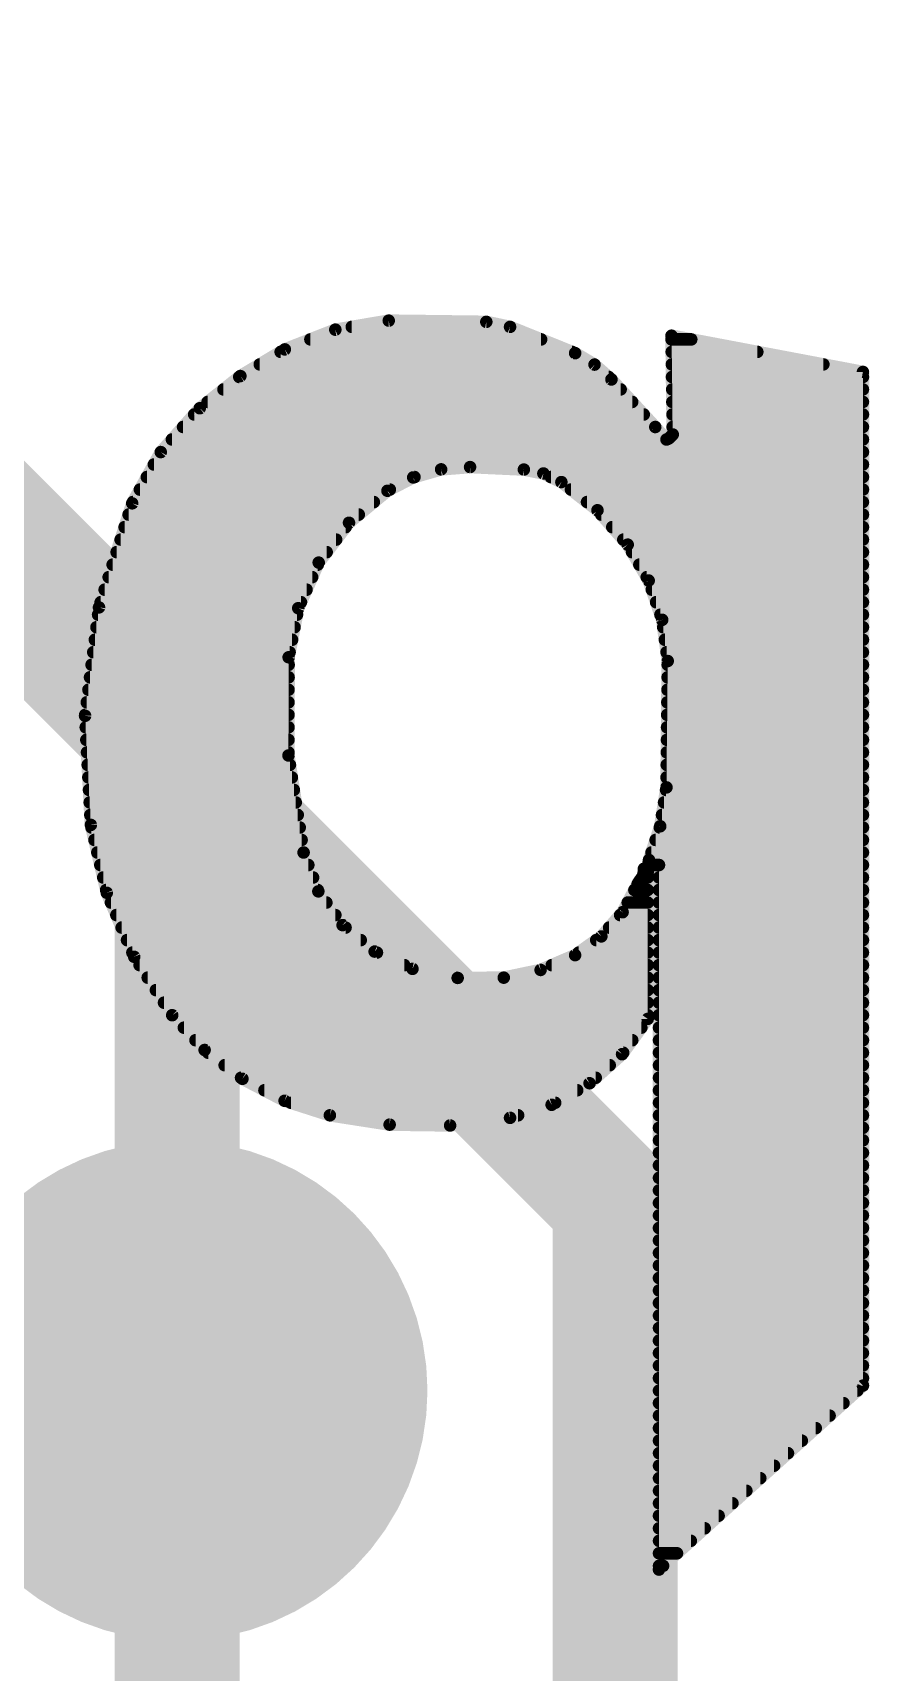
# Model space of a CAD drawing. Extents: x -10.2 to 20.4, y -5.1 to 20.4.
# Drawn here: x 12.915 to 14.613, y 15.43 to 18.758 of the extents above; entities that cross this region are included whole.
import ezdxf

# ---------------------------------------------------------------- set-up
doc = ezdxf.new("R2010")
doc.units = 0
for name, color, linetype in [('1', 12, 'CONTINUOUS'), ('16', 132, 'CONTINUOUS'), ('18', 110, 'CONTINUOUS'), ('22', 40, 'CONTINUOUS')]:
    doc.layers.add(name, color=color, linetype=linetype)

# ---------------------------------------------------------------- blocks, each defined once
blk = doc.blocks.new('ROUNDV')
at = {"const_width": 0.5}
blk.add_lwpolyline([(0, -0.25, 1), (0, 0.25, 1), (0, -0.25)], format="xyb", dxfattribs=at)

msp = doc.modelspace()

# ---------------------------------------------------------------- linework, layer by layer
at = {"layer": '1', "const_width": 0.254}
for points in [[(13.208, 17.399), (12.177, 18.43)], [(13.208, 16.002), (13.208, 17.399)]]:
    msp.add_lwpolyline(points, dxfattribs=at)
at = {"layer": '1', "const_width": 0.127}
for points in [[(13.2715, 17.399, 1), (13.1445, 17.399)], [(13.1631, 17.3541, 1), (13.2529, 17.4439)], [(13.1445, 16.002, 1), (13.2715, 16.002)]]:
    msp.add_lwpolyline(points, format="xyb", dxfattribs=at)
at = {"layer": '16', "const_width": 0.254}
for points in [[(14.097, 16.383), (11.43, 19.05)], [(14.097, 9.779), (14.097, 16.383)], [(13.208, 10.033), (13.208, 16.002)]]:
    msp.add_lwpolyline(points, dxfattribs=at)
at = {"layer": '16', "const_width": 0.127}
for points in [[(14.1605, 16.383, 1), (14.0335, 16.383)], [(14.0521, 16.3381, 1), (14.1419, 16.4279)], [(13.2715, 16.002, 1), (13.1445, 16.002)]]:
    msp.add_lwpolyline(points, format="xyb", dxfattribs=at)
at = {"layer": '22', "const_width": 0.0254}
for points in [[(13.5288, 18.1553), (13.4264, 18.1153)], [(13.6373, 18.1737), (13.5288, 18.1553)], [(13.5623, 18.161), (13.8836, 18.161)], [(13.8354, 18.1712), (13.6373, 18.1737)], [(13.8836, 18.161), (13.8354, 18.1712)], [(14.0157, 18.1077), (13.8836, 18.161)], [(13.4783, 18.1356), (13.9466, 18.1356)], [(14.2113, 18.1432), (14.2138, 17.9426)], [(14.5999, 18.0696), (14.2113, 18.1432)], [(14.2114, 18.1356), (14.2514, 18.1356)], [(13.4264, 18.1153), (13.3362, 18.0612)], [(13.4179, 18.1102), (14.0095, 18.1102)], [(14.055, 18.0844), (14.0157, 18.1077)], [(14.2117, 18.1102), (14.3855, 18.1102)], [(13.3362, 18.0612), (13.2537, 17.9959)], [(13.3339, 18.0594), (14.0836, 18.0594)], [(13.3755, 18.0848), (14.0545, 18.0848)], [(14.0894, 18.0543), (14.055, 18.0844)], [(14.212, 18.0848), (14.5196, 18.0848)], [(14.2123, 18.0594), (14.5999, 18.0594)], [(14.5999, 16.0122), (14.5999, 18.0696)], [(13.3018, 18.034), (14.1081, 18.034)], [(14.1783, 17.9578), (14.0894, 18.0543)], [(14.2127, 18.034), (14.5999, 18.034)], [(13.2537, 17.9959), (13.1746, 17.9069)], [(13.2697, 18.0086), (14.1315, 18.0086)], [(14.213, 18.0086), (14.5999, 18.0086)], [(13.2198, 17.9578), (14.1783, 17.9578)], [(13.2424, 17.9832), (14.1549, 17.9832)], [(14.2011, 17.9324), (14.1783, 17.9578)], [(14.2133, 17.9832), (14.5999, 17.9832)], [(14.2136, 17.9578), (14.5999, 17.9578)], [(13.1972, 17.9324), (14.2011, 17.9324)], [(14.2062, 17.9349), (14.2011, 17.9324)], [(14.2011, 17.9324), (14.5999, 17.9324)], [(14.2138, 17.9426), (14.2062, 17.9349)], [(13.1746, 17.9069), (13.1166, 17.8029)], [(13.1747, 17.907), (14.5999, 17.907)], [(13.1463, 17.8562), (13.6895, 17.8562)], [(13.1605, 17.8816), (14.5999, 17.8816)], [(13.6347, 17.8283), (13.687, 17.8555)], [(13.687, 17.8555), (13.7437, 17.8718)], [(13.7437, 17.8718), (13.8024, 17.8765)], [(13.8024, 17.8765), (13.9116, 17.8714)], [(13.9116, 17.8714), (13.9513, 17.8635)], [(13.9513, 17.8635), (13.9878, 17.846)], [(13.9665, 17.8562), (14.5999, 17.8562)], [(13.1322, 17.8308), (13.6395, 17.8308)], [(13.5566, 17.7634), (13.6347, 17.8283)], [(13.9878, 17.846), (14.061, 17.7888)], [(14.0073, 17.8308), (14.5999, 17.8308)], [(13.1166, 17.8029), (13.0492, 17.5916)], [(13.118, 17.8054), (13.6071, 17.8054)], [(14.0398, 17.8054), (14.5999, 17.8054)], [(13.1093, 17.78), (13.5765, 17.78)], [(13.4952, 17.6826), (13.5566, 17.7634)], [(14.061, 17.7888), (14.1224, 17.719)], [(14.0688, 17.78), (14.5999, 17.78)], [(13.0931, 17.7292), (13.5306, 17.7292)], [(13.1012, 17.7546), (13.5499, 17.7546)], [(14.0911, 17.7546), (14.5999, 17.7546)], [(14.1134, 17.7292), (14.5999, 17.7292)], [(13.085, 17.7038), (13.5113, 17.7038)], [(14.1224, 17.719), (14.165, 17.6462)], [(14.1313, 17.7038), (14.5999, 17.7038)], [(13.0769, 17.6784), (13.4933, 17.6784)], [(13.4536, 17.59), (13.4952, 17.6826)], [(14.1461, 17.6784), (14.5999, 17.6784)], [(13.0607, 17.6276), (13.4705, 17.6276)], [(13.0688, 17.653), (13.4819, 17.653)], [(14.161, 17.653), (14.5999, 17.653)], [(14.165, 17.6462), (14.1924, 17.5664)], [(14.1714, 17.6276), (14.5999, 17.6276)], [(13.0492, 17.5916), (13.0209, 17.3716)], [(13.0526, 17.6022), (13.4591, 17.6022)], [(13.4341, 17.4904), (13.4536, 17.59)], [(14.1801, 17.6022), (14.5999, 17.6022)], [(13.0473, 17.5768), (13.4511, 17.5768)], [(14.1888, 17.5768), (14.5999, 17.5768)], [(14.1924, 17.5664), (14.2037, 17.4828)], [(13.0408, 17.526), (13.4411, 17.526)], [(13.044, 17.5514), (13.4461, 17.5514)], [(14.1945, 17.5514), (14.5999, 17.5514)], [(14.1979, 17.526), (14.5999, 17.526)], [(13.0375, 17.5006), (13.4361, 17.5006)], [(13.4338, 17.2911), (13.4341, 17.4904)], [(14.2013, 17.5006), (14.5999, 17.5006)], [(13.0342, 17.4752), (13.4341, 17.4752)], [(14.2037, 17.4828), (14.2011, 17.2263)], [(14.2036, 17.4752), (14.5999, 17.4752)], [(13.0277, 17.4244), (13.434, 17.4244)], [(13.031, 17.4498), (13.434, 17.4498)], [(14.2031, 17.4244), (14.5999, 17.4244)], [(14.2034, 17.4498), (14.5999, 17.4498)], [(13.0244, 17.399), (13.4339, 17.399)], [(14.2029, 17.399), (14.5999, 17.399)], [(13.0209, 17.3716), (13.0327, 17.1501)], [(13.0212, 17.3736), (13.4339, 17.3736)], [(14.2026, 17.3736), (14.5999, 17.3736)], [(13.0222, 17.3482), (13.4339, 17.3482)], [(14.2023, 17.3482), (14.5999, 17.3482)], [(13.0235, 17.3228), (13.4338, 17.3228)], [(13.0249, 17.2974), (13.4338, 17.2974)], [(13.4645, 17.0942), (13.4338, 17.2911)], [(14.2018, 17.2974), (14.5999, 17.2974)], [(14.2021, 17.3228), (14.5999, 17.3228)], [(13.0262, 17.272), (13.4368, 17.272)], [(14.2016, 17.272), (14.5999, 17.272)], [(13.0276, 17.2466), (13.4407, 17.2466)], [(14.2011, 17.2263), (14.1884, 17.1475)], [(14.2013, 17.2466), (14.5999, 17.2466)], [(13.0289, 17.2212), (13.4447, 17.2212)], [(13.0303, 17.1958), (13.4486, 17.1958)], [(14.1962, 17.1958), (14.5999, 17.1958)], [(14.2003, 17.2212), (14.5999, 17.2212)], [(13.0316, 17.1704), (13.4526, 17.1704)], [(14.1921, 17.1704), (14.5999, 17.1704)], [(13.0327, 17.1501), (13.065, 17.0125)], [(13.0339, 17.145), (13.4566, 17.145)], [(14.1884, 17.1475), (14.1656, 17.079)], [(14.1876, 17.145), (14.5999, 17.145)], [(13.0399, 17.1196), (13.4605, 17.1196)], [(13.0458, 17.0942), (13.4645, 17.0942)], [(13.4945, 17.0153), (13.4645, 17.0942)], [(14.1707, 17.0942), (14.5999, 17.0942)], [(14.1791, 17.1196), (14.5999, 17.1196)], [(13.0518, 17.0688), (13.4741, 17.0688)], [(14.163, 17.0536), (14.1554, 17.0612)], [(14.1554, 17.0612), (14.1554, 17.0561)], [(14.1656, 17.079), (14.1651, 17.0753)], [(14.1651, 17.0753), (14.1665, 17.0718)], [(14.1665, 17.0718), (14.1695, 17.0694)], [(14.1695, 17.0694), (14.1732, 17.0688)], [(14.1732, 17.0688), (14.1859, 17.0688)], [(14.1732, 17.0688), (14.5999, 17.0688)], [(14.1859, 17.0688), (14.1859, 15.6388)], [(13.0577, 17.0434), (13.4838, 17.0434)], [(14.1427, 17.0307), (14.112, 16.973)], [(14.1478, 17.0383), (14.1427, 17.0307)], [(14.1534, 17.0464), (14.1478, 17.0383)], [(14.1513, 17.0434), (14.163, 17.0434)], [(14.1554, 17.0561), (14.1534, 17.0464)], [(14.163, 16.7564), (14.163, 17.0536)], [(14.1859, 17.0434), (14.5999, 17.0434)], [(13.0637, 17.018), (13.4934, 17.018)], [(13.065, 17.0125), (13.1206, 16.8824)], [(13.0735, 16.9926), (13.5107, 16.9926)], [(13.5436, 16.9468), (13.4945, 17.0153)], [(14.1225, 16.9926), (14.163, 16.9926)], [(14.136, 17.018), (14.163, 17.018)], [(14.1859, 17.018), (14.5999, 17.018)], [(14.1859, 16.9926), (14.5999, 16.9926)], [(13.0844, 16.9672), (13.529, 16.9672)], [(14.112, 16.973), (14.0689, 16.9238)], [(14.107, 16.9672), (14.163, 16.9672)], [(14.1859, 16.9672), (14.5999, 16.9672)], [(13.0952, 16.9418), (13.5497, 16.9418)], [(13.6088, 16.8931), (13.5436, 16.9468)], [(14.0689, 16.9238), (14.0157, 16.8859)], [(14.0847, 16.9418), (14.163, 16.9418)], [(14.1859, 16.9418), (14.5999, 16.9418)], [(13.1061, 16.9164), (13.5805, 16.9164)], [(13.1169, 16.891), (13.6134, 16.891)], [(13.6855, 16.858), (13.6088, 16.8931)], [(14.0229, 16.891), (14.163, 16.891)], [(14.0585, 16.9164), (14.163, 16.9164)], [(14.1859, 16.9164), (14.5999, 16.9164)], [(14.1859, 16.891), (14.5999, 16.891)], [(13.1206, 16.8824), (13.1978, 16.764)], [(13.1316, 16.8656), (13.6689, 16.8656)], [(13.7773, 16.8396), (13.6855, 16.858)], [(14.0157, 16.8859), (13.9456, 16.8559)], [(13.9683, 16.8656), (14.163, 16.8656)], [(14.1859, 16.8656), (14.5999, 16.8656)], [(13.1481, 16.8402), (13.7743, 16.8402)], [(13.8709, 16.8402), (13.7773, 16.8396)], [(13.9456, 16.8559), (13.8709, 16.8402)], [(13.8709, 16.8402), (14.163, 16.8402)], [(14.1859, 16.8402), (14.5999, 16.8402)], [(13.1647, 16.8148), (14.163, 16.8148)], [(14.1859, 16.8148), (14.5999, 16.8148)], [(13.1812, 16.7894), (14.163, 16.7894)], [(13.1978, 16.764), (13.2636, 16.6933)], [(13.1978, 16.764), (14.163, 16.764)], [(14.1859, 16.7894), (14.5999, 16.7894)], [(14.1859, 16.764), (14.5999, 16.764)], [(13.2214, 16.7386), (14.1501, 16.7386)], [(14.111, 16.6848), (14.163, 16.7564)], [(14.1859, 16.7386), (14.5999, 16.7386)], [(13.2451, 16.7132), (14.1316, 16.7132)], [(13.2636, 16.6933), (13.3404, 16.6349)], [(14.1859, 16.7132), (14.5999, 16.7132)], [(13.2709, 16.6878), (14.1132, 16.6878)], [(13.3042, 16.6624), (14.0859, 16.6624)], [(14.045, 16.6258), (14.111, 16.6848)], [(14.1859, 16.6878), (14.5999, 16.6878)], [(14.1859, 16.6624), (14.5999, 16.6624)], [(13.3376, 16.637), (14.0575, 16.637)], [(13.3404, 16.6349), (13.426, 16.5903)], [(13.968, 16.5821), (14.045, 16.6258)], [(14.1859, 16.637), (14.5999, 16.637)], [(13.385, 16.6116), (14.0199, 16.6116)], [(14.1859, 16.6116), (14.5999, 16.6116)], [(13.426, 16.5903), (13.5179, 16.5608)], [(13.4386, 16.5862), (13.9752, 16.5862)], [(13.5179, 16.5608), (13.6392, 16.5419)], [(13.5179, 16.5608), (13.8999, 16.5608)], [(13.8836, 16.5557), (13.968, 16.5821)], [(14.1859, 16.5862), (14.5999, 16.5862)], [(14.1859, 16.5608), (14.5999, 16.5608)], [(13.6392, 16.5419), (13.7619, 16.5402)], [(13.7619, 16.5402), (13.8836, 16.5557)], [(14.1859, 16.5354), (14.5999, 16.5354)], [(14.1859, 16.51), (14.5999, 16.51)], [(14.1859, 16.4846), (14.5999, 16.4846)], [(14.1859, 16.4592), (14.5999, 16.4592)], [(14.1859, 16.4338), (14.5999, 16.4338)], [(14.1859, 16.4084), (14.5999, 16.4084)], [(14.1859, 16.383), (14.5999, 16.383)], [(14.1859, 16.3576), (14.5999, 16.3576)], [(14.1859, 16.3322), (14.5999, 16.3322)], [(14.1859, 16.3068), (14.5999, 16.3068)], [(14.1859, 16.2814), (14.5999, 16.2814)], [(14.1859, 16.256), (14.5999, 16.256)], [(14.1859, 16.2306), (14.5999, 16.2306)], [(14.1859, 16.2052), (14.5999, 16.2052)], [(14.1859, 16.1798), (14.5999, 16.1798)], [(14.1859, 16.1544), (14.5999, 16.1544)], [(14.1859, 16.129), (14.5999, 16.129)], [(14.1859, 16.1036), (14.5999, 16.1036)], [(14.1859, 16.0782), (14.5999, 16.0782)], [(14.1859, 16.0528), (14.5999, 16.0528)], [(14.1859, 16.0274), (14.5999, 16.0274)], [(14.1859, 15.6388), (14.5999, 16.0122)], [(14.1859, 16.002), (14.5886, 16.002)], [(14.1859, 15.9766), (14.5604, 15.9766)], [(14.1859, 15.9512), (14.5323, 15.9512)], [(14.1859, 15.9258), (14.5041, 15.9258)], [(14.1859, 15.9004), (14.4759, 15.9004)], [(14.1859, 15.875), (14.4478, 15.875)], [(14.1859, 15.8496), (14.4196, 15.8496)], [(14.1859, 15.8242), (14.3915, 15.8242)], [(14.1859, 15.7988), (14.3633, 15.7988)], [(14.1859, 15.7734), (14.3351, 15.7734)], [(14.1859, 15.748), (14.307, 15.748)], [(14.1859, 15.7226), (14.2788, 15.7226)], [(14.1859, 15.6972), (14.2506, 15.6972)], [(14.1859, 15.6718), (14.2225, 15.6718)], [(14.1859, 15.6464), (14.1943, 15.6464)]]:
    msp.add_lwpolyline(points, dxfattribs=at)
at = {"layer": '22', "const_width": 0.0127}
for points in [[(13.5278, 18.1616, 1), (13.5299, 18.1491)], [(13.5312, 18.1494, 1), (13.5265, 18.1613)], [(13.5623, 18.1674, 1), (13.5623, 18.1547)], [(13.6374, 18.18, 1), (13.6372, 18.1674)], [(13.6384, 18.1674, 1), (13.6362, 18.18)], [(13.8367, 18.1774, 1), (13.8341, 18.165)], [(13.8353, 18.1649, 1), (13.8355, 18.1775)], [(13.886, 18.1669, 1), (13.8812, 18.1551)], [(13.8823, 18.1548, 1), (13.8849, 18.1672)], [(13.8836, 18.1547, 1), (13.8836, 18.1674)], [(13.4783, 18.142, 1), (13.4783, 18.1292)], [(13.9466, 18.1292, 1), (13.9466, 18.142)], [(14.2176, 18.1433, 1), (14.205, 18.1431)], [(14.2125, 18.1494, 1), (14.2101, 18.137)], [(14.2114, 18.142, 1), (14.2114, 18.1292)], [(14.2514, 18.1292, 1), (14.2514, 18.142)], [(13.4179, 18.1166, 1), (13.4179, 18.1039)], [(13.4241, 18.1212, 1), (13.4287, 18.1094)], [(13.4297, 18.1099, 1), (13.4231, 18.1207)], [(14.0189, 18.1132, 1), (14.0125, 18.1022)], [(14.0095, 18.1039, 1), (14.0095, 18.1166)], [(14.0133, 18.1018, 1), (14.0181, 18.1136)], [(14.2117, 18.1166, 1), (14.2117, 18.1039)], [(14.3855, 18.1039, 1), (14.3855, 18.1166)], [(13.3339, 18.0658, 1), (13.3339, 18.053)], [(13.3329, 18.0667, 1), (13.3394, 18.0558)], [(13.3401, 18.0562, 1), (13.3322, 18.0662)], [(13.3755, 18.0912, 1), (13.3755, 18.0785)], [(14.0592, 18.0892, 1), (14.0509, 18.0797)], [(14.0518, 18.079, 1), (14.0583, 18.0899)], [(14.0545, 18.0785, 1), (14.0545, 18.0912)], [(14.0836, 18.053, 1), (14.0836, 18.0658)], [(14.212, 18.0912, 1), (14.212, 18.0785)], [(14.2123, 18.0658, 1), (14.2123, 18.053)], [(14.5196, 18.0785, 1), (14.5196, 18.0912)], [(14.6062, 18.0696, 1), (14.5936, 18.0696)], [(14.5987, 18.0634, 1), (14.6011, 18.0758)], [(14.5999, 18.053, 1), (14.5999, 18.0658)], [(13.3018, 18.0404, 1), (13.3018, 18.0277)], [(14.0941, 18.0586, 1), (14.0847, 18.05)], [(14.0852, 18.0495, 1), (14.0936, 18.0591)], [(14.1081, 18.0277, 1), (14.1081, 18.0404)], [(14.2127, 18.0404, 1), (14.2127, 18.0277)], [(14.5999, 18.0277, 1), (14.5999, 18.0404)], [(13.2498, 18.0009, 1), (13.2576, 17.9909)], [(13.2584, 17.9917, 1), (13.249, 18.0001)], [(13.2697, 18.015, 1), (13.2697, 18.0023)], [(14.1315, 18.0023, 1), (14.1315, 18.015)], [(14.213, 18.015, 1), (14.213, 18.0023)], [(14.5999, 18.0023, 1), (14.5999, 18.015)], [(13.2198, 17.9642, 1), (13.2198, 17.9515)], [(13.2424, 17.9896, 1), (13.2424, 17.9768)], [(14.1549, 17.9768, 1), (14.1549, 17.9896)], [(14.183, 17.962, 1), (14.1736, 17.9536)], [(14.1736, 17.9535, 1), (14.183, 17.9621)], [(14.1783, 17.9515, 1), (14.1783, 17.9642)], [(14.2133, 17.9896, 1), (14.2133, 17.9768)], [(14.2136, 17.9642, 1), (14.2136, 17.9515)], [(14.5999, 17.9768, 1), (14.5999, 17.9896)], [(14.5999, 17.9515, 1), (14.5999, 17.9642)], [(13.1972, 17.9388, 1), (13.1972, 17.9261)], [(14.2011, 17.9388, 1), (14.2011, 17.9261)], [(14.1983, 17.9381, 1), (14.2039, 17.9267)], [(14.1964, 17.9282, 1), (14.2058, 17.9366)], [(14.2017, 17.9394, 1), (14.2107, 17.9304)], [(14.2011, 17.9261, 1), (14.2011, 17.9388)], [(14.209, 17.9292, 1), (14.2034, 17.9406)], [(14.2075, 17.9425, 1), (14.2201, 17.9427)], [(14.2183, 17.9381, 1), (14.2093, 17.9471)], [(14.5999, 17.9261, 1), (14.5999, 17.9388)], [(13.1698, 17.9111, 1), (13.1793, 17.9027)], [(13.1747, 17.9134, 1), (13.1747, 17.9006)], [(13.1801, 17.9038, 1), (13.169, 17.91)], [(14.5999, 17.9006, 1), (14.5999, 17.9134)], [(13.1463, 17.8626, 1), (13.1463, 17.8498)], [(13.1605, 17.888, 1), (13.1605, 17.8753)], [(13.6899, 17.8498, 1), (13.6841, 17.8611)], [(13.6895, 17.8498, 1), (13.6895, 17.8626)], [(13.7431, 17.8781, 1), (13.7442, 17.8654)], [(13.7454, 17.8657, 1), (13.7419, 17.8779)], [(13.8027, 17.8828, 1), (13.8021, 17.8702)], [(13.8029, 17.8702, 1), (13.8019, 17.8828)], [(13.9128, 17.8776, 1), (13.9104, 17.8652)], [(13.9113, 17.8651, 1), (13.9119, 17.8777)], [(13.954, 17.8692, 1), (13.9485, 17.8577)], [(13.95, 17.8572, 1), (13.9525, 17.8697)], [(13.9665, 17.8626, 1), (13.9665, 17.8498)], [(14.5999, 17.8753, 1), (14.5999, 17.888)], [(14.5999, 17.8498, 1), (14.5999, 17.8626)], [(13.1322, 17.8372, 1), (13.1322, 17.8244)], [(13.6318, 17.8339, 1), (13.6376, 17.8227)], [(13.6388, 17.8234, 1), (13.6306, 17.8332)], [(13.6395, 17.8244, 1), (13.6395, 17.8372)], [(13.6852, 17.8616, 1), (13.6888, 17.8494)], [(13.9917, 17.851, 1), (13.9839, 17.841)], [(13.9851, 17.8403, 1), (13.9905, 17.8517)], [(14.0073, 17.8372, 1), (14.0073, 17.8244)], [(14.5999, 17.8244, 1), (14.5999, 17.8372)], [(13.1111, 17.806, 1), (13.1221, 17.7998)], [(13.1226, 17.801, 1), (13.1106, 17.8048)], [(13.118, 17.8118, 1), (13.118, 17.7991)], [(13.6071, 17.7991, 1), (13.6071, 17.8118)], [(14.0398, 17.8118, 1), (14.0398, 17.7991)], [(14.5999, 17.7991, 1), (14.5999, 17.8118)], [(13.1093, 17.7864, 1), (13.1093, 17.7736)], [(13.5526, 17.7683, 1), (13.5607, 17.7586)], [(13.5617, 17.7596, 1), (13.5516, 17.7673)], [(13.5765, 17.7736, 1), (13.5765, 17.7864)], [(14.0658, 17.793, 1), (14.0563, 17.7846)], [(14.0571, 17.7838, 1), (14.065, 17.7938)], [(14.0688, 17.7864, 1), (14.0688, 17.7736)], [(14.5999, 17.7736, 1), (14.5999, 17.7864)], [(13.0931, 17.7356, 1), (13.0931, 17.7229)], [(13.1012, 17.761, 1), (13.1012, 17.7482)], [(13.5306, 17.7229, 1), (13.5306, 17.7356)], [(13.5499, 17.7482, 1), (13.5499, 17.761)], [(14.0911, 17.761, 1), (14.0911, 17.7482)], [(14.1134, 17.7356, 1), (14.1134, 17.7229)], [(14.5999, 17.7482, 1), (14.5999, 17.761)], [(14.5999, 17.7229, 1), (14.5999, 17.7356)], [(13.085, 17.7102, 1), (13.085, 17.6974)], [(13.5113, 17.6974, 1), (13.5113, 17.7102)], [(14.1279, 17.7222, 1), (14.1169, 17.7158)], [(14.1176, 17.7148, 1), (14.1272, 17.7232)], [(14.1313, 17.7102, 1), (14.1313, 17.6974)], [(14.5999, 17.6974, 1), (14.5999, 17.7102)], [(13.0769, 17.6848, 1), (13.0769, 17.672)], [(13.4901, 17.6865, 1), (13.5003, 17.6788)], [(13.501, 17.68, 1), (13.4894, 17.6852)], [(13.4933, 17.672, 1), (13.4933, 17.6848)], [(14.1461, 17.6848, 1), (14.1461, 17.672)], [(14.5999, 17.672, 1), (14.5999, 17.6848)], [(13.0607, 17.634, 1), (13.0607, 17.6212)], [(13.0688, 17.6594, 1), (13.0688, 17.6467)], [(13.4705, 17.6212, 1), (13.4705, 17.634)], [(13.4819, 17.6467, 1), (13.4819, 17.6594)], [(14.161, 17.6594, 1), (14.161, 17.6467)], [(14.171, 17.6482, 1), (14.159, 17.6441)], [(14.1595, 17.643, 1), (14.1705, 17.6494)], [(14.1714, 17.634, 1), (14.1714, 17.6212)], [(14.5999, 17.6467, 1), (14.5999, 17.6594)], [(14.5999, 17.6212, 1), (14.5999, 17.634)], [(13.0555, 17.5908, 1), (13.0429, 17.5924)], [(13.0526, 17.6086, 1), (13.0526, 17.5958)], [(13.4599, 17.5888, 1), (13.4474, 17.5912)], [(13.4591, 17.5958, 1), (13.4591, 17.6086)], [(14.1801, 17.6086, 1), (14.1801, 17.5958)], [(14.5999, 17.5958, 1), (14.5999, 17.6086)], [(13.0473, 17.5832, 1), (13.0473, 17.5705)], [(13.0431, 17.5935, 1), (13.0552, 17.5897)], [(13.4479, 17.5926, 1), (13.4594, 17.5874)], [(13.4511, 17.5705, 1), (13.4511, 17.5832)], [(14.1888, 17.5832, 1), (14.1888, 17.5705)], [(14.1987, 17.5673, 1), (14.1861, 17.5656)], [(14.1864, 17.5643, 1), (14.1984, 17.5685)], [(14.5999, 17.5705, 1), (14.5999, 17.5832)], [(13.0408, 17.5324, 1), (13.0408, 17.5196)], [(13.044, 17.5578, 1), (13.044, 17.545)], [(13.4411, 17.5196, 1), (13.4411, 17.5324)], [(13.4461, 17.545, 1), (13.4461, 17.5578)], [(14.1945, 17.5578, 1), (14.1945, 17.545)], [(14.1979, 17.5324, 1), (14.1979, 17.5196)], [(14.5999, 17.545, 1), (14.5999, 17.5578)], [(14.5999, 17.5196, 1), (14.5999, 17.5324)], [(13.0375, 17.507, 1), (13.0375, 17.4943)], [(13.4404, 17.4904, 1), (13.4278, 17.4904)], [(13.4361, 17.4943, 1), (13.4361, 17.507)], [(14.2013, 17.507, 1), (14.2013, 17.4943)], [(14.5999, 17.4943, 1), (14.5999, 17.507)], [(13.0342, 17.4816, 1), (13.0342, 17.4688)], [(13.4279, 17.4916, 1), (13.4403, 17.4892)], [(13.4341, 17.4688, 1), (13.4341, 17.4816)], [(14.2036, 17.4816, 1), (14.2036, 17.4688)], [(14.21, 17.4827, 1), (14.1974, 17.4829)], [(14.1974, 17.482, 1), (14.21, 17.4836)], [(14.5999, 17.4688, 1), (14.5999, 17.4816)], [(13.0277, 17.4308, 1), (13.0277, 17.4181)], [(13.031, 17.4562, 1), (13.031, 17.4434)], [(13.434, 17.4434, 1), (13.434, 17.4562)], [(13.434, 17.4181, 1), (13.434, 17.4308)], [(14.2031, 17.4308, 1), (14.2031, 17.4181)], [(14.2034, 17.4562, 1), (14.2034, 17.4434)], [(14.5999, 17.4434, 1), (14.5999, 17.4562)], [(14.5999, 17.4181, 1), (14.5999, 17.4308)], [(13.0244, 17.4054, 1), (13.0244, 17.3926)], [(13.4339, 17.3926, 1), (13.4339, 17.4054)], [(14.2029, 17.4054, 1), (14.2029, 17.3926)], [(14.5999, 17.3926, 1), (14.5999, 17.4054)], [(13.0273, 17.3719, 1), (13.0146, 17.3713)], [(13.0146, 17.3724, 1), (13.0272, 17.3708)], [(13.0212, 17.38, 1), (13.0212, 17.3672)], [(13.4339, 17.3672, 1), (13.4339, 17.38)], [(14.2026, 17.38, 1), (14.2026, 17.3672)], [(14.5999, 17.3672, 1), (14.5999, 17.38)], [(13.0222, 17.3546, 1), (13.0222, 17.3419)], [(13.4339, 17.3419, 1), (13.4339, 17.3546)], [(14.2023, 17.3546, 1), (14.2023, 17.3419)], [(14.5999, 17.3419, 1), (14.5999, 17.3546)], [(13.0235, 17.3292, 1), (13.0235, 17.3164)], [(13.0249, 17.3038, 1), (13.0249, 17.291)], [(13.44, 17.2921, 1), (13.4275, 17.2901)], [(13.4338, 17.3164, 1), (13.4338, 17.3292)], [(13.4338, 17.291, 1), (13.4338, 17.3038)], [(14.2018, 17.3038, 1), (14.2018, 17.291)], [(14.2021, 17.3292, 1), (14.2021, 17.3164)], [(14.5999, 17.3164, 1), (14.5999, 17.3292)], [(14.5999, 17.291, 1), (14.5999, 17.3038)], [(13.0262, 17.2784, 1), (13.0262, 17.2657)], [(13.4274, 17.2911, 1), (13.4401, 17.2911)], [(13.4368, 17.2657, 1), (13.4368, 17.2784)], [(14.2016, 17.2784, 1), (14.2016, 17.2657)], [(14.5999, 17.2657, 1), (14.5999, 17.2784)], [(13.0276, 17.253, 1), (13.0276, 17.2402)], [(13.4407, 17.2402, 1), (13.4407, 17.253)], [(14.2074, 17.2253, 1), (14.1948, 17.2273)], [(14.2013, 17.253, 1), (14.2013, 17.2402)], [(14.5999, 17.2402, 1), (14.5999, 17.253)], [(13.0289, 17.2276, 1), (13.0289, 17.2148)], [(13.0303, 17.2022, 1), (13.0303, 17.1895)], [(13.4447, 17.2148, 1), (13.4447, 17.2276)], [(13.4486, 17.1895, 1), (13.4486, 17.2022)], [(14.1962, 17.2022, 1), (14.1962, 17.1895)], [(14.2003, 17.2276, 1), (14.2003, 17.2148)], [(14.1948, 17.2264, 1), (14.2074, 17.2262)], [(14.5999, 17.2148, 1), (14.5999, 17.2276)], [(14.5999, 17.1895, 1), (14.5999, 17.2022)], [(13.0316, 17.1768, 1), (13.0316, 17.164)], [(13.4526, 17.164, 1), (13.4526, 17.1768)], [(14.1921, 17.1768, 1), (14.1921, 17.164)], [(14.5999, 17.164, 1), (14.5999, 17.1768)], [(13.0389, 17.1516, 1), (13.0265, 17.1486)], [(13.0264, 17.1498, 1), (13.039, 17.1504)], [(13.0339, 17.1514, 1), (13.0339, 17.1386)], [(13.4566, 17.1386, 1), (13.4566, 17.1514)], [(14.1876, 17.1514, 1), (14.1876, 17.1386)], [(14.1821, 17.1485, 1), (14.1947, 17.1465)], [(14.1944, 17.1455, 1), (14.1824, 17.1495)], [(14.5999, 17.1386, 1), (14.5999, 17.1514)], [(13.0399, 17.126, 1), (13.0399, 17.1133)], [(13.0458, 17.1006, 1), (13.0458, 17.0878)], [(13.4704, 17.0965, 1), (13.4586, 17.0919)], [(13.4605, 17.1133, 1), (13.4605, 17.126)], [(13.4645, 17.0878, 1), (13.4645, 17.1006)], [(14.1707, 17.1006, 1), (14.1707, 17.0878)], [(14.1791, 17.126, 1), (14.1791, 17.1133)], [(14.5999, 17.1133, 1), (14.5999, 17.126)], [(14.5999, 17.0878, 1), (14.5999, 17.1006)], [(13.0518, 17.0752, 1), (13.0518, 17.0624)], [(13.4582, 17.0932, 1), (13.4708, 17.0952)], [(13.4741, 17.0624, 1), (13.4741, 17.0752)], [(14.1599, 17.0657, 1), (14.1509, 17.0567)], [(14.1617, 17.0612, 1), (14.1491, 17.0612)], [(14.171, 17.0776, 1), (14.1592, 17.0729)], [(14.1588, 17.0761, 1), (14.1714, 17.0744)], [(14.1596, 17.081, 1), (14.1716, 17.077)], [(14.1719, 17.0782, 1), (14.1593, 17.0798)], [(14.1705, 17.0767, 1), (14.1626, 17.0668)], [(14.1606, 17.0694, 1), (14.1724, 17.0741)], [(14.1705, 17.0757, 1), (14.1685, 17.0631)], [(14.1655, 17.0644, 1), (14.1734, 17.0744)], [(14.1732, 17.0752, 1), (14.1732, 17.0624)], [(14.1732, 17.0752, 1), (14.1732, 17.0624)], [(14.1722, 17.0625, 1), (14.1742, 17.0751)], [(14.1922, 17.0688, 1), (14.1796, 17.0688)], [(14.1859, 17.0624, 1), (14.1859, 17.0752)], [(14.5999, 17.0624, 1), (14.5999, 17.0752)], [(13.0577, 17.0498, 1), (13.0577, 17.0371)], [(13.4838, 17.0371, 1), (13.4838, 17.0498)], [(14.1374, 17.0342, 1), (14.148, 17.0272)], [(14.1483, 17.0277, 1), (14.1371, 17.0337)], [(14.1426, 17.0419, 1), (14.153, 17.0347)], [(14.1531, 17.0348, 1), (14.1425, 17.0418)], [(14.1513, 17.0498, 1), (14.1513, 17.0371)], [(14.1472, 17.0477, 1), (14.1596, 17.0452)], [(14.1586, 17.0428, 1), (14.1482, 17.05)], [(14.1491, 17.0561, 1), (14.1617, 17.0561)], [(14.1616, 17.0548, 1), (14.1492, 17.0574)], [(14.1693, 17.0536, 1), (14.1567, 17.0536)], [(14.1585, 17.0491, 1), (14.1675, 17.0581)], [(14.163, 17.0371, 1), (14.163, 17.0498)], [(14.1859, 17.0498, 1), (14.1859, 17.0371)], [(14.5999, 17.0371, 1), (14.5999, 17.0498)], [(13.0637, 17.0244, 1), (13.0637, 17.0116)], [(13.0708, 17.0149, 1), (13.0592, 17.01)], [(13.0588, 17.011, 1), (13.0712, 17.0139)], [(13.0735, 16.999, 1), (13.0735, 16.9862)], [(13.4996, 17.019, 1), (13.4893, 17.0116)], [(13.4885, 17.0131, 1), (13.5004, 17.0176)], [(13.4934, 17.0116, 1), (13.4934, 17.0244)], [(13.5107, 16.9862, 1), (13.5107, 16.999)], [(14.1225, 16.999, 1), (14.1225, 16.9862)], [(14.136, 17.0244, 1), (14.136, 17.0116)], [(14.163, 17.0116, 1), (14.163, 17.0244)], [(14.163, 16.9862, 1), (14.163, 16.999)], [(14.1859, 17.0244, 1), (14.1859, 17.0116)], [(14.1859, 16.999, 1), (14.1859, 16.9862)], [(14.5999, 17.0116, 1), (14.5999, 17.0244)], [(14.5999, 16.9862, 1), (14.5999, 16.999)], [(13.0844, 16.9736, 1), (13.0844, 16.9609)], [(13.529, 16.9609, 1), (13.529, 16.9736)], [(14.107, 16.9736, 1), (14.107, 16.9609)], [(14.1064, 16.976, 1), (14.1176, 16.97)], [(14.1168, 16.9688, 1), (14.1073, 16.9772)], [(14.163, 16.9609, 1), (14.163, 16.9736)], [(14.1859, 16.9736, 1), (14.1859, 16.9609)], [(14.5999, 16.9609, 1), (14.5999, 16.9736)], [(13.0952, 16.9482, 1), (13.0952, 16.9354)], [(13.5477, 16.9517, 1), (13.5396, 16.9419)], [(13.5385, 16.9431, 1), (13.5488, 16.9505)], [(13.5497, 16.9354, 1), (13.5497, 16.9482)], [(14.0726, 16.9187, 1), (14.0652, 16.929)], [(14.0847, 16.9482, 1), (14.0847, 16.9354)], [(14.163, 16.9354, 1), (14.163, 16.9482)], [(14.1859, 16.9482, 1), (14.1859, 16.9354)], [(14.5999, 16.9354, 1), (14.5999, 16.9482)], [(13.1061, 16.9228, 1), (13.1061, 16.91)], [(13.1169, 16.8974, 1), (13.1169, 16.8847)], [(13.5805, 16.91, 1), (13.5805, 16.9228)], [(13.6114, 16.8989, 1), (13.6061, 16.8873)], [(13.6047, 16.8882, 1), (13.6128, 16.898)], [(13.6134, 16.8847, 1), (13.6134, 16.8974)], [(14.0229, 16.8974, 1), (14.0229, 16.8847)], [(14.0585, 16.9228, 1), (14.0585, 16.91)], [(14.0642, 16.928, 1), (14.0737, 16.9197)], [(14.163, 16.91, 1), (14.163, 16.9228)], [(14.163, 16.8847, 1), (14.163, 16.8974)], [(14.1859, 16.9228, 1), (14.1859, 16.91)], [(14.1859, 16.8974, 1), (14.1859, 16.8847)], [(14.5999, 16.91, 1), (14.5999, 16.9228)], [(14.5999, 16.8847, 1), (14.5999, 16.8974)], [(13.1259, 16.8859, 1), (13.1153, 16.879)], [(13.1148, 16.88, 1), (13.1264, 16.8849)], [(13.1316, 16.872, 1), (13.1316, 16.8592)], [(13.6689, 16.8592, 1), (13.6689, 16.872)], [(13.6867, 16.8642, 1), (13.6843, 16.8518)], [(13.6829, 16.8522, 1), (13.6881, 16.8638)], [(13.9683, 16.872, 1), (13.9683, 16.8592)], [(14.012, 16.8911, 1), (14.0194, 16.8807)], [(14.0182, 16.8801, 1), (14.0132, 16.8917)], [(14.163, 16.8592, 1), (14.163, 16.872)], [(14.1859, 16.872, 1), (14.1859, 16.8592)], [(14.5999, 16.8592, 1), (14.5999, 16.872)], [(13.1481, 16.8466, 1), (13.1481, 16.8338)], [(13.7772, 16.846, 1), (13.7773, 16.8333)], [(13.7743, 16.8338, 1), (13.7743, 16.8466)], [(13.776, 16.8334, 1), (13.7785, 16.8458)], [(13.8709, 16.8466, 1), (13.8709, 16.8338)], [(13.8696, 16.8464, 1), (13.8722, 16.834)], [(13.8709, 16.8339, 1), (13.8709, 16.8465)], [(13.9431, 16.8617, 1), (13.9481, 16.85)], [(13.9469, 16.8497, 1), (13.9443, 16.8621)], [(14.163, 16.8338, 1), (14.163, 16.8466)], [(14.1859, 16.8466, 1), (14.1859, 16.8338)], [(14.5999, 16.8338, 1), (14.5999, 16.8466)], [(13.1647, 16.8212, 1), (13.1647, 16.8085)], [(14.163, 16.8085, 1), (14.163, 16.8212)], [(14.1859, 16.8212, 1), (14.1859, 16.8085)], [(14.5999, 16.8085, 1), (14.5999, 16.8212)], [(13.1812, 16.7958, 1), (13.1812, 16.783)], [(13.1978, 16.7704, 1), (13.1978, 16.7576)], [(13.2024, 16.7683, 1), (13.1932, 16.7597)], [(13.1925, 16.7605, 1), (13.2031, 16.7675)], [(14.163, 16.783, 1), (14.163, 16.7958)], [(14.163, 16.7576, 1), (14.163, 16.7704)], [(14.1859, 16.7958, 1), (14.1859, 16.783)], [(14.1859, 16.7704, 1), (14.1859, 16.7576)], [(14.5999, 16.783, 1), (14.5999, 16.7958)], [(14.5999, 16.7576, 1), (14.5999, 16.7704)], [(13.2214, 16.745, 1), (13.2214, 16.7323)], [(14.1501, 16.7323, 1), (14.1501, 16.745)], [(14.1567, 16.7564, 1), (14.1693, 16.7564)], [(14.1681, 16.7527, 1), (14.1579, 16.7601)], [(14.1859, 16.745, 1), (14.1859, 16.7323)], [(14.5999, 16.7323, 1), (14.5999, 16.745)], [(13.2451, 16.7196, 1), (13.2451, 16.7068)], [(13.2674, 16.6984, 1), (13.2597, 16.6883)], [(13.2589, 16.689, 1), (13.2682, 16.6977)], [(14.1316, 16.7068, 1), (14.1316, 16.7196)], [(14.1859, 16.7196, 1), (14.1859, 16.7068)], [(14.5999, 16.7068, 1), (14.5999, 16.7196)], [(13.2709, 16.6942, 1), (13.2709, 16.6814)], [(13.3042, 16.6688, 1), (13.3042, 16.6561)], [(14.0859, 16.6561, 1), (14.0859, 16.6688)], [(14.1058, 16.6885, 1), (14.1161, 16.6811)], [(14.1152, 16.6801, 1), (14.1067, 16.6895)], [(14.1132, 16.6814, 1), (14.1132, 16.6942)], [(14.1859, 16.6942, 1), (14.1859, 16.6814)], [(14.1859, 16.6688, 1), (14.1859, 16.6561)], [(14.5999, 16.6814, 1), (14.5999, 16.6942)], [(14.5999, 16.6561, 1), (14.5999, 16.6688)], [(13.3376, 16.6434, 1), (13.3376, 16.6306)], [(13.3433, 16.6405, 1), (13.3374, 16.6292)], [(13.3365, 16.6298, 1), (13.3442, 16.6399)], [(14.0481, 16.6203, 1), (14.0419, 16.6314)], [(14.0575, 16.6306, 1), (14.0575, 16.6434)], [(14.1859, 16.6434, 1), (14.1859, 16.6306)], [(14.5999, 16.6306, 1), (14.5999, 16.6434)], [(13.385, 16.618, 1), (13.385, 16.6052)], [(14.0199, 16.6052, 1), (14.0199, 16.618)], [(14.0408, 16.6306, 1), (14.0492, 16.6211)], [(14.1859, 16.618, 1), (14.1859, 16.6052)], [(14.5999, 16.6052, 1), (14.5999, 16.618)], [(13.4279, 16.5963, 1), (13.424, 16.5842)], [(13.423, 16.5846, 1), (13.4289, 16.5959)], [(13.4386, 16.5926, 1), (13.4386, 16.5799)], [(13.5179, 16.5672, 1), (13.5179, 16.5544)], [(13.5189, 16.5671, 1), (13.5169, 16.5545)], [(13.516, 16.5548, 1), (13.5198, 16.5668)], [(13.8999, 16.5544, 1), (13.8999, 16.5672)], [(13.9649, 16.5877, 1), (13.9712, 16.5766)], [(13.9699, 16.5761, 1), (13.9662, 16.5882)], [(13.9752, 16.5799, 1), (13.9752, 16.5926)], [(14.1859, 16.5926, 1), (14.1859, 16.5799)], [(14.1859, 16.5672, 1), (14.1859, 16.5544)], [(14.5999, 16.5799, 1), (14.5999, 16.5926)], [(14.5999, 16.5544, 1), (14.5999, 16.5672)], [(13.6392, 16.5482, 1), (13.6391, 16.5355)], [(13.6382, 16.5356, 1), (13.6401, 16.5482)], [(13.7611, 16.5465, 1), (13.7627, 16.5339)], [(13.7618, 16.5338, 1), (13.762, 16.5465)], [(13.8817, 16.5618, 1), (13.8855, 16.5496)], [(13.8844, 16.5494, 1), (13.8828, 16.562)], [(14.1859, 16.5418, 1), (14.1859, 16.529)], [(14.5999, 16.529, 1), (14.5999, 16.5418)], [(14.1859, 16.5164, 1), (14.1859, 16.5037)], [(14.5999, 16.5037, 1), (14.5999, 16.5164)], [(14.1859, 16.491, 1), (14.1859, 16.4782)], [(14.1859, 16.4656, 1), (14.1859, 16.4528)], [(14.5999, 16.4782, 1), (14.5999, 16.491)], [(14.5999, 16.4528, 1), (14.5999, 16.4656)], [(14.1859, 16.4402, 1), (14.1859, 16.4275)], [(14.5999, 16.4275, 1), (14.5999, 16.4402)], [(14.1859, 16.4148, 1), (14.1859, 16.402)], [(14.5999, 16.402, 1), (14.5999, 16.4148)], [(14.1859, 16.3894, 1), (14.1859, 16.3766)], [(14.5999, 16.3766, 1), (14.5999, 16.3894)], [(14.1859, 16.364, 1), (14.1859, 16.3513)], [(14.1859, 16.3386, 1), (14.1859, 16.3258)], [(14.5999, 16.3513, 1), (14.5999, 16.364)], [(14.5999, 16.3258, 1), (14.5999, 16.3386)], [(14.1859, 16.3132, 1), (14.1859, 16.3004)], [(14.5999, 16.3004, 1), (14.5999, 16.3132)], [(14.1859, 16.2878, 1), (14.1859, 16.2751)], [(14.5999, 16.2751, 1), (14.5999, 16.2878)], [(14.1859, 16.2624, 1), (14.1859, 16.2496)], [(14.1859, 16.237, 1), (14.1859, 16.2242)], [(14.5999, 16.2496, 1), (14.5999, 16.2624)], [(14.5999, 16.2242, 1), (14.5999, 16.237)], [(14.1859, 16.2116, 1), (14.1859, 16.1989)], [(14.5999, 16.1989, 1), (14.5999, 16.2116)], [(14.1859, 16.1862, 1), (14.1859, 16.1734)], [(14.5999, 16.1734, 1), (14.5999, 16.1862)], [(14.1859, 16.1608, 1), (14.1859, 16.1481)], [(14.1859, 16.1354, 1), (14.1859, 16.1227)], [(14.5999, 16.1481, 1), (14.5999, 16.1608)], [(14.5999, 16.1227, 1), (14.5999, 16.1354)], [(14.1859, 16.11, 1), (14.1859, 16.0972)], [(14.5999, 16.0972, 1), (14.5999, 16.11)], [(14.1859, 16.0846, 1), (14.1859, 16.0719)], [(14.5999, 16.0719, 1), (14.5999, 16.0846)], [(14.1859, 16.0592, 1), (14.1859, 16.0465)], [(14.1859, 16.0338, 1), (14.1859, 16.021)], [(14.5999, 16.0465, 1), (14.5999, 16.0592)], [(14.5999, 16.021, 1), (14.5999, 16.0338)], [(14.1859, 16.0084, 1), (14.1859, 15.9957)], [(14.5886, 15.9957, 1), (14.5886, 16.0084)], [(14.5936, 16.0122, 1), (14.6062, 16.0122)], [(14.6042, 16.0075, 1), (14.5956, 16.0169)], [(14.1859, 15.983, 1), (14.1859, 15.9703)], [(14.5604, 15.9703, 1), (14.5604, 15.983)], [(14.1859, 15.9322, 1), (14.1859, 15.9195)], [(14.1859, 15.9575, 1), (14.1859, 15.9449)], [(14.5041, 15.9195, 1), (14.5041, 15.9322)], [(14.5323, 15.9449, 1), (14.5323, 15.9575)], [(14.1859, 15.9068, 1), (14.1859, 15.8941)], [(14.4759, 15.8941, 1), (14.4759, 15.9068)], [(14.1859, 15.8813, 1), (14.1859, 15.8687)], [(14.4478, 15.8687, 1), (14.4478, 15.8813)], [(14.1859, 15.8559, 1), (14.1859, 15.8433)], [(14.4196, 15.8433, 1), (14.4196, 15.8559)], [(14.1859, 15.8306, 1), (14.1859, 15.8179)], [(14.1859, 15.8051, 1), (14.1859, 15.7925)], [(14.3633, 15.7925, 1), (14.3633, 15.8051)], [(14.3915, 15.8179, 1), (14.3915, 15.8306)], [(14.1859, 15.7797, 1), (14.1859, 15.7671)], [(14.3351, 15.7671, 1), (14.3351, 15.7797)], [(14.1859, 15.7544, 1), (14.1859, 15.7417)], [(14.307, 15.7417, 1), (14.307, 15.7544)], [(14.1859, 15.7289, 1), (14.1859, 15.7163)], [(14.1859, 15.7035, 1), (14.1859, 15.6909)], [(14.2506, 15.6909, 1), (14.2506, 15.7035)], [(14.2788, 15.7163, 1), (14.2788, 15.7289)], [(14.1859, 15.6782, 1), (14.1859, 15.6655)], [(14.2225, 15.6655, 1), (14.2225, 15.6782)], [(14.1816, 15.6435, 1), (14.1902, 15.6341)], [(14.1859, 15.6527, 1), (14.1859, 15.6401)], [(14.1796, 15.6388, 1), (14.1922, 15.6388)], [(14.1943, 15.6401, 1), (14.1943, 15.6527)]]:
    msp.add_lwpolyline(points, format="xyb", dxfattribs=at)

# ---------------------------------------------------------------- block references
at = {"layer": '18', "xscale": 1.016, "yscale": 1.016}
msp.add_blockref('ROUNDV', (13.208, 16.002), dxfattribs=at)
msp.add_blockref('ROUNDV', (13.208, 16.002), dxfattribs=at)

doc.saveas('drawing.dxf')
